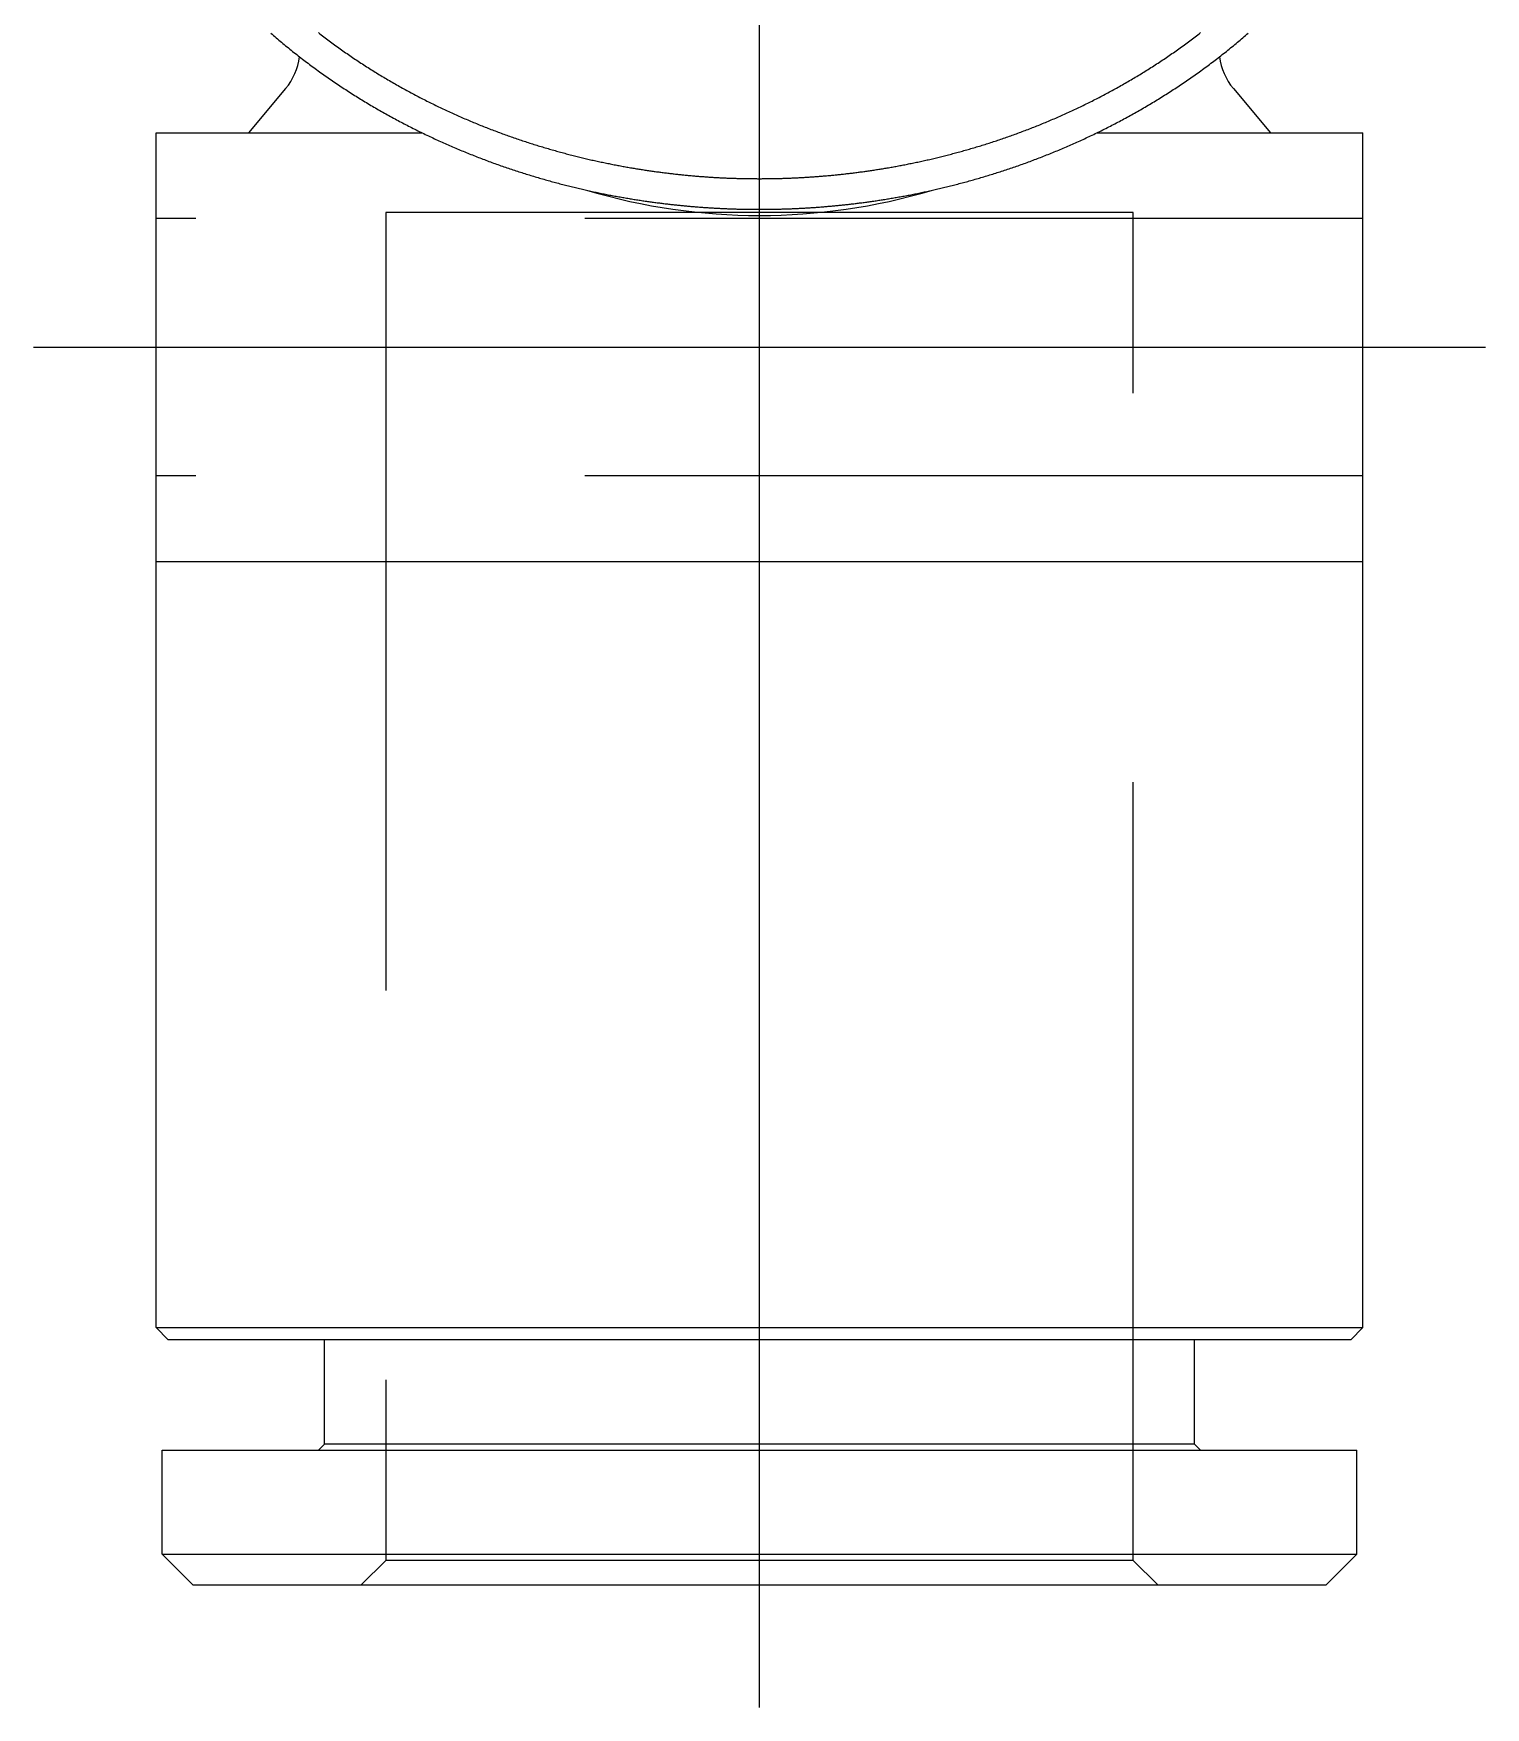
# Model space of a CAD drawing. Extents: x -20 to 90, y -32 to 44.
# Drawn here: x 64.72 to 88.42, y -2 to 25.32 of the extents above; entities that cross this region are included whole.
import ezdxf

# ---------------------------------------------------------------- set-up
doc = ezdxf.new("R2010")
doc.units = 0
doc.linetypes.add('CENTER', pattern=[50.8, 31.75, -6.35, 6.35, -6.35])
doc.linetypes.add('DASHED', pattern=[19.05, 12.7, -6.35])
doc.layers.get('0').update_dxf_attribs({"linetype": 'CONTINUOUS'})
doc.layers.add('CENTER', color=1, linetype='CENTER')

msp = doc.modelspace()

# ---------------------------------------------------------------- linework, layer by layer
at = {"color": 7, "linetype": 'CONTINUOUS'}
for p, q in [((68.8385, 24.4212), (68.2333, 23.7)), ((84.3066, 24.4212), (84.9119, 23.7)), ((66.7226, 4.2), (66.7226, 23.7)), ((66.7226, 23.7), (71.0615, 23.7)), ((82.0836, 23.7), (86.4226, 23.7)), ((86.4226, 4.2), (86.4226, 23.7)), ((66.7226, 16.7), (86.4226, 16.7)), ((66.7226, 4.2), (86.4226, 4.2)), ((66.9226, 4), (66.7226, 4.2)), ((86.2226, 4), (86.4226, 4.2)), ((86.2226, 4), (66.9226, 4)), ((69.4726, 2.3), (69.4726, 4)), ((83.6726, 2.3), (83.6726, 4)), ((66.8226, 2.2), (86.3226, 2.2)), ((66.8226, 0.5), (66.8226, 2.2)), ((69.4726, 2.3), (69.3726, 2.2)), ((83.6726, 2.3), (69.4726, 2.3)), ((83.6726, 2.3), (83.7726, 2.2)), ((86.3226, 0.5), (86.3226, 2.2)), ((66.8226, 0.5), (86.3226, 0.5)), ((66.8226, 0.5), (67.3226, 0)), ((85.8226, 0), (86.3226, 0.5)), ((67.3226, 0), (85.8226, 0))]:
    msp.add_line(p, q, dxfattribs=at)
at = {"color": 3, "linetype": 'DASHED'}
for p, q in [((86.4226, 22.3), (66.7226, 22.3)), ((82.6726, 22.4), (70.4726, 22.4)), ((70.4726, 22.4), (70.4726, 0.4)), ((82.6726, 0.4), (82.6726, 22.4)), ((86.4226, 18.1), (66.7226, 18.1)), ((70.4726, 0.4), (70.0726, 0)), ((82.6726, 0.4), (70.4726, 0.4)), ((83.0726, 0), (82.6726, 0.4))]:
    msp.add_line(p, q, dxfattribs=at)
at = {"color": 7}
for points in [[(68.5943, 25.326, 0), (68.6162, 25.3069, 0), (68.6383, 25.2879, 0), (68.6603, 25.2689, 0), (68.6824, 25.25, 0), (68.7046, 25.2311, 0), (68.7268, 25.2124, 0), (68.7491, 25.1936, 0), (68.7714, 25.175, 0), (68.7938, 25.1564, 0), (68.8162, 25.1378, 0), (68.8386, 25.1193, 0), (68.8611, 25.1009, 0), (68.8837, 25.0826, 0), (68.9063, 25.0643, 0), (68.9289, 25.0461, 0), (68.9516, 25.0279, 0), (68.9744, 25.0098, 0), (68.9972, 24.9918, 0), (69.02, 24.9739, 0), (69.0428, 24.956, 0), (69.0658, 24.9381, 0), (69.0887, 24.9204, 0), (69.1117, 24.9027, 0), (69.1347, 24.885, 0), (69.1578, 24.8675, 0), (69.1809, 24.85, 0), (69.2041, 24.8325, 0), (69.2273, 24.8151, 0), (69.2505, 24.7978, 0), (69.2738, 24.7806, 0), (69.2971, 24.7634, 0), (69.3205, 24.7463, 0), (69.3438, 24.7293, 0), (69.3673, 24.7123, 0), (69.3907, 24.6954, 0), (69.4142, 24.6785, 0), (69.4378, 24.6618, 0), (69.4613, 24.6451, 0), (69.4849, 24.6284, 0), (69.5086, 24.6119, 0), (69.5322, 24.5953, 0), (69.5559, 24.5789, 0), (69.5796, 24.5625, 0), (69.6034, 24.5462, 0), (69.6272, 24.53, 0), (69.651, 24.5139, 0), (69.6749, 24.4978, 0), (69.6988, 24.4817, 0), (69.7227, 24.4658, 0), (69.7466, 24.4499, 0), (69.7706, 24.4341, 0), (69.7946, 24.4183, 0), (69.8186, 24.4026, 0), (69.8427, 24.387, 0), (69.8667, 24.3715, 0), (69.8908, 24.356, 0), (69.915, 24.3406, 0), (69.9391, 24.3253, 0), (69.9633, 24.31, 0), (69.9875, 24.2948, 0), (70.0117, 24.2797, 0), (70.036, 24.2647, 0), (70.0603, 24.2497, 0), (70.0846, 24.2348, 0), (70.1089, 24.2199, 0), (70.1332, 24.2052, 0), (70.1576, 24.1905, 0), (70.1819, 24.1759, 0), (70.2063, 24.1613, 0), (70.2307, 24.1468, 0), (70.2552, 24.1324, 0), (70.2796, 24.1181, 0), (70.3041, 24.1038, 0), (70.3286, 24.0896, 0), (70.3531, 24.0755, 0), (70.3776, 24.0614, 0), (70.4021, 24.0475, 0), (70.4267, 24.0335, 0), (70.4512, 24.0197, 0), (70.4758, 24.0059, 0), (70.5004, 23.9922, 0), (70.525, 23.9786, 0), (70.5496, 23.9651, 0), (70.5742, 23.9516, 0), (70.5988, 23.9382, 0), (70.6235, 23.9248, 0), (70.6481, 23.9115, 0), (70.6728, 23.8983, 0), (70.6975, 23.8852, 0), (70.7222, 23.8721, 0), (70.7469, 23.8592, 0), (70.7716, 23.8462, 0), (70.7963, 23.8334, 0), (70.821, 23.8206, 0), (70.8457, 23.8079, 0), (70.8705, 23.7953, 0), (70.8952, 23.7827, 0), (70.92, 23.7702, 0), (70.9447, 23.7577, 0), (70.9695, 23.7454, 0), (70.9943, 23.7331, 0), (71.019, 23.7209, 0), (71.0438, 23.7087, 0), (71.0686, 23.6966, 0), (71.0934, 23.6846, 0), (71.1181, 23.6727, 0), (71.1429, 23.6608, 0), (71.1677, 23.649, 0), (71.1925, 23.6373, 0), (71.2173, 23.6256, 0), (71.2421, 23.614, 0), (71.2669, 23.6025, 0), (71.2917, 23.591, 0), (71.3165, 23.5796, 0), (71.3413, 23.5683, 0), (71.3661, 23.557, 0), (71.3908, 23.5459, 0), (71.4156, 23.5347, 0), (71.4404, 23.5237, 0), (71.4652, 23.5127, 0), (71.49, 23.5018, 0), (71.5147, 23.491, 0), (71.5395, 23.4802, 0), (71.5643, 23.4695, 0), (71.589, 23.4588, 0), (71.6138, 23.4483, 0), (71.6385, 23.4378, 0), (71.6633, 23.4273, 0), (71.688, 23.417, 0), (71.7127, 23.4067, 0), (71.7374, 23.3964, 0), (71.7621, 23.3863, 0), (71.7868, 23.3762, 0), (71.8115, 23.3662, 0), (71.8362, 23.3562, 0), (71.8609, 23.3463, 0), (71.8856, 23.3365, 0), (71.9103, 23.3267, 0), (71.935, 23.317, 0), (71.9596, 23.3074, 0), (71.9843, 23.2978, 0), (72.0089, 23.2883, 0), (72.0336, 23.2789, 0), (72.0582, 23.2695, 0), (72.0828, 23.2602, 0), (72.1074, 23.2509, 0), (72.132, 23.2417, 0), (72.1566, 23.2326, 0), (72.1812, 23.2236, 0), (72.2058, 23.2146, 0), (72.2303, 23.2056, 0), (72.2548, 23.1968, 0), (72.2794, 23.188, 0), (72.3039, 23.1793, 0), (72.3284, 23.1706, 0), (72.3528, 23.162, 0), (72.3773, 23.1534, 0), (72.4018, 23.1449, 0), (72.4262, 23.1365, 0), (72.4506, 23.1282, 0), (72.475, 23.1199, 0), (72.4994, 23.1116, 0), (72.5237, 23.1035, 0), (72.548, 23.0954, 0), (72.5724, 23.0873, 0), (72.5966, 23.0793, 0), (72.6209, 23.0714, 0), (72.6452, 23.0636, 0), (72.6694, 23.0558, 0), (72.6936, 23.048, 0), (72.7178, 23.0404, 0), (72.7419, 23.0328, 0), (72.7661, 23.0252, 0), (72.7902, 23.0177, 0), (72.8143, 23.0103, 0), (72.8383, 23.0029, 0), (72.8623, 22.9956, 0), (72.8864, 22.9884, 0), (72.9103, 22.9812, 0), (72.9343, 22.9741, 0), (72.9582, 22.967, 0), (72.9821, 22.96, 0), (73.0059, 22.953, 0), (73.0298, 22.9462, 0), (73.0536, 22.9393, 0), (73.0773, 22.9326, 0), (73.1011, 22.9259, 0), (73.1248, 22.9192, 0), (73.1484, 22.9126, 0), (73.1721, 22.9061, 0), (73.1957, 22.8996, 0), (73.2193, 22.8932, 0), (73.2428, 22.8869, 0), (73.2663, 22.8806, 0), (73.2898, 22.8744, 0), (73.3132, 22.8682, 0), (73.3366, 22.8621, 0), (73.3599, 22.856, 0), (73.3832, 22.85, 0), (73.4065, 22.8441, 0), (73.4298, 22.8382, 0), (73.453, 22.8324, 0), (73.4761, 22.8266, 0), (73.4992, 22.8209, 0), (73.5223, 22.8152, 0), (73.5453, 22.8096, 0), (73.5683, 22.8041, 0), (73.5912, 22.7986, 0), (73.6141, 22.7932, 0), (73.637, 22.7878, 0), (73.6598, 22.7825, 0), (73.6825, 22.7772, 0), (73.7052, 22.772, 0), (73.7279, 22.7669, 0), (73.7505, 22.7618, 0), (73.7731, 22.7567, 0), (73.7956, 22.7517, 0), (73.818, 22.7468, 0), (73.8404, 22.7419, 0), (73.8628, 22.7371, 0), (73.8851, 22.7323, 0), (73.9073, 22.7276, 0), (73.9295, 22.7229, 0), (73.9516, 22.7183, 0), (73.9737, 22.7137, 0), (73.9957, 22.7092, 0), (74.0177, 22.7048, 0), (74.0396, 22.7004, 0), (74.0614, 22.696, 0), (74.0832, 22.6917, 0), (74.1049, 22.6874, 0), (74.1266, 22.6832, 0), (74.1482, 22.6791, 0), (74.1698, 22.675, 0), (74.1912, 22.6709, 0), (74.2126, 22.6669, 0), (74.234, 22.663, 0), (74.2553, 22.6591, 0), (74.2765, 22.6552, 0), (74.2977, 22.6514, 0), (74.3187, 22.6477, 0), (74.3398, 22.644, 0), (74.3607, 22.6403, 0), (74.3816, 22.6367, 0), (74.4024, 22.6331, 0), (74.4231, 22.6296, 0), (74.4437, 22.6261, 0), (74.4643, 22.6227, 0), (74.4848, 22.6193, 0), (74.5053, 22.616, 0), (74.5256, 22.6127, 0), (74.5459, 22.6095, 0), (74.5662, 22.6063, 0), (74.5863, 22.6031, 0), (74.6064, 22.6, 0), (74.6264, 22.597, 0), (74.6464, 22.5939, 0), (74.6663, 22.591, 0), (74.6861, 22.588, 0), (74.7059, 22.5851, 0), (74.7256, 22.5823, 0), (74.7452, 22.5794, 0), (74.7648, 22.5767, 0), (74.7843, 22.5739, 0), (74.8037, 22.5712, 0), (74.8231, 22.5686, 0), (74.8425, 22.566, 0), (74.8617, 22.5634, 0), (74.8809, 22.5608, 0), (74.9001, 22.5583, 0), (74.9192, 22.5559, 0), (74.9382, 22.5534, 0), (74.9572, 22.551, 0), (74.9761, 22.5487, 0), (74.995, 22.5463, 0), (75.0138, 22.544, 0), (75.0325, 22.5418, 0), (75.0512, 22.5396, 0), (75.0699, 22.5374, 0), (75.0885, 22.5352, 0), (75.107, 22.5331, 0), (75.1255, 22.531, 0), (75.1439, 22.5289, 0), (75.1623, 22.5269, 0), (75.1807, 22.5249, 0), (75.199, 22.5229, 0), (75.2172, 22.521, 0), (75.2354, 22.5191, 0), (75.2536, 22.5172, 0), (75.2717, 22.5153, 0), (75.2898, 22.5135, 0), (75.3078, 22.5117, 0), (75.3258, 22.5099, 0), (75.3438, 22.5082, 0), (75.3617, 22.5065, 0), (75.3796, 22.5048, 0), (75.3974, 22.5031, 0), (75.4152, 22.5015, 0), (75.4329, 22.4999, 0), (75.4507, 22.4983, 0), (75.4683, 22.4968, 0), (75.486, 22.4953, 0), (75.5036, 22.4938, 0), (75.5212, 22.4923, 0), (75.5387, 22.4909, 0), (75.5562, 22.4895, 0), (75.5737, 22.4881, 0), (75.5911, 22.4868, 0), (75.6086, 22.4854, 0), (75.6259, 22.4841, 0), (75.6433, 22.4829, 0), (75.6606, 22.4816, 0), (75.6779, 22.4804, 0), (75.6952, 22.4792, 0), (75.7124, 22.478, 0), (75.7297, 22.4769, 0), (75.7468, 22.4758, 0), (75.764, 22.4747, 0), (75.7812, 22.4736, 0), (75.7983, 22.4726, 0), (75.8154, 22.4716, 0), (75.8325, 22.4706, 0), (75.8495, 22.4696, 0), (75.8665, 22.4687, 0), (75.8836, 22.4678, 0), (75.9006, 22.4669, 0), (75.9175, 22.466, 0), (75.9345, 22.4652, 0), (75.9514, 22.4643, 0), (75.9684, 22.4636, 0), (75.9853, 22.4628, 0), (76.0022, 22.462, 0), (76.019, 22.4613, 0), (76.0359, 22.4606, 0), (76.0528, 22.4599, 0), (76.0696, 22.4593, 0), (76.0864, 22.4587, 0), (76.1033, 22.4581, 0), (76.1201, 22.4575, 0), (76.1369, 22.4569, 0), (76.1537, 22.4564, 0), (76.1704, 22.4559, 0), (76.1872, 22.4554, 0), (76.204, 22.4549, 0), (76.2207, 22.4545, 0), (76.2375, 22.454, 0), (76.2543, 22.4536, 0), (76.271, 22.4533, 0), (76.2877, 22.4529, 0), (76.3045, 22.4526, 0), (76.3212, 22.4523, 0), (76.338, 22.452, 0), (76.3547, 22.4517, 0), (76.3714, 22.4514, 0), (76.3882, 22.4512, 0), (76.4049, 22.451, 0), (76.4217, 22.4508, 0), (76.4384, 22.4506, 0), (76.4552, 22.4505, 0), (76.4719, 22.4504, 0), (76.4887, 22.4502, 0), (76.5054, 22.4502, 0), (76.5222, 22.4501, 0), (76.539, 22.45, 0), (76.5558, 22.45, 0), (76.5726, 22.45, 0)], [(69.3724, 25.3331, 0), (69.3943, 25.3161, 0), (69.4162, 25.2992, 0), (69.4382, 25.2824, 0), (69.4602, 25.2656, 0), (69.4823, 25.2489, 0), (69.5044, 25.2323, 0), (69.5265, 25.2157, 0), (69.5487, 25.1992, 0), (69.5709, 25.1827, 0), (69.5932, 25.1663, 0), (69.6155, 25.15, 0), (69.6378, 25.1337, 0), (69.6602, 25.1175, 0), (69.6826, 25.1014, 0), (69.705, 25.0853, 0), (69.7275, 25.0693, 0), (69.75, 25.0533, 0), (69.7725, 25.0374, 0), (69.7951, 25.0216, 0), (69.8177, 25.0059, 0), (69.8403, 24.9902, 0), (69.863, 24.9745, 0), (69.8857, 24.959, 0), (69.9084, 24.9434, 0), (69.9312, 24.928, 0), (69.954, 24.9126, 0), (69.9768, 24.8973, 0), (69.9996, 24.8821, 0), (70.0225, 24.8669, 0), (70.0454, 24.8518, 0), (70.0683, 24.8367, 0), (70.0913, 24.8217, 0), (70.1143, 24.8068, 0), (70.1373, 24.792, 0), (70.1603, 24.7772, 0), (70.1834, 24.7625, 0), (70.2065, 24.7478, 0), (70.2296, 24.7332, 0), (70.2527, 24.7187, 0), (70.2759, 24.7042, 0), (70.2991, 24.6899, 0), (70.3223, 24.6755, 0), (70.3455, 24.6613, 0), (70.3687, 24.6471, 0), (70.392, 24.633, 0), (70.4153, 24.6189, 0), (70.4386, 24.6049, 0), (70.4619, 24.591, 0), (70.4853, 24.5772, 0), (70.5087, 24.5634, 0), (70.532, 24.5497, 0), (70.5554, 24.536, 0), (70.5789, 24.5225, 0), (70.6023, 24.5089, 0), (70.6258, 24.4955, 0), (70.6492, 24.4821, 0), (70.6727, 24.4688, 0), (70.6962, 24.4556, 0), (70.7197, 24.4424, 0), (70.7432, 24.4293, 0), (70.7668, 24.4163, 0), (70.7903, 24.4033, 0), (70.8139, 24.3904, 0), (70.8375, 24.3775, 0), (70.861, 24.3648, 0), (70.8846, 24.3521, 0), (70.9083, 24.3394, 0), (70.9319, 24.3269, 0), (70.9555, 24.3144, 0), (70.9792, 24.3019, 0), (71.0028, 24.2896, 0), (71.0265, 24.2773, 0), (71.0501, 24.265, 0), (71.0738, 24.2528, 0), (71.0975, 24.2407, 0), (71.1212, 24.2287, 0), (71.1449, 24.2167, 0), (71.1686, 24.2048, 0), (71.1923, 24.193, 0), (71.216, 24.1812, 0), (71.2397, 24.1695, 0), (71.2635, 24.1579, 0), (71.2872, 24.1463, 0), (71.3109, 24.1348, 0), (71.3347, 24.1234, 0), (71.3584, 24.112, 0), (71.3822, 24.1007, 0), (71.4059, 24.0894, 0), (71.4297, 24.0783, 0), (71.4534, 24.0671, 0), (71.4772, 24.0561, 0), (71.5009, 24.0451, 0), (71.5247, 24.0342, 0), (71.5484, 24.0234, 0), (71.5722, 24.0126, 0), (71.5959, 24.0019, 0), (71.6197, 23.9912, 0), (71.6434, 23.9806, 0), (71.6672, 23.9701, 0), (71.6909, 23.9596, 0), (71.7146, 23.9492, 0), (71.7384, 23.9389, 0), (71.7621, 23.9287, 0), (71.7858, 23.9185, 0), (71.8096, 23.9083, 0), (71.8333, 23.8983, 0), (71.857, 23.8883, 0), (71.8807, 23.8783, 0), (71.9044, 23.8685, 0), (71.9281, 23.8587, 0), (71.9518, 23.8489, 0), (71.9755, 23.8392, 0), (71.9992, 23.8296, 0), (72.0228, 23.8201, 0), (72.0465, 23.8106, 0), (72.0702, 23.8012, 0), (72.0938, 23.7918, 0), (72.1175, 23.7825, 0), (72.1411, 23.7733, 0), (72.1648, 23.7641, 0), (72.1884, 23.755, 0), (72.2121, 23.7459, 0), (72.2357, 23.7369, 0), (72.2593, 23.728, 0), (72.2829, 23.7191, 0), (72.3065, 23.7103, 0), (72.3301, 23.7016, 0), (72.3536, 23.6929, 0), (72.3772, 23.6843, 0), (72.4008, 23.6757, 0), (72.4243, 23.6672, 0), (72.4478, 23.6588, 0), (72.4713, 23.6504, 0), (72.4948, 23.6421, 0), (72.5183, 23.6338, 0), (72.5418, 23.6256, 0), (72.5652, 23.6175, 0), (72.5887, 23.6094, 0), (72.6121, 23.6014, 0), (72.6355, 23.5934, 0), (72.6589, 23.5855, 0), (72.6822, 23.5777, 0), (72.7056, 23.5699, 0), (72.7289, 23.5622, 0), (72.7522, 23.5545, 0), (72.7755, 23.5469, 0), (72.7988, 23.5394, 0), (72.822, 23.5319, 0), (72.8453, 23.5245, 0), (72.8685, 23.5171, 0), (72.8917, 23.5098, 0), (72.9148, 23.5026, 0), (72.938, 23.4954, 0), (72.9611, 23.4882, 0), (72.9842, 23.4812, 0), (73.0072, 23.4742, 0), (73.0303, 23.4672, 0), (73.0533, 23.4603, 0), (73.0763, 23.4535, 0), (73.0992, 23.4467, 0), (73.1222, 23.44, 0), (73.1451, 23.4333, 0), (73.168, 23.4267, 0), (73.1908, 23.4201, 0), (73.2136, 23.4136, 0), (73.2364, 23.4072, 0), (73.2592, 23.4008, 0), (73.2819, 23.3945, 0), (73.3046, 23.3882, 0), (73.3272, 23.382, 0), (73.3499, 23.3759, 0), (73.3725, 23.3698, 0), (73.395, 23.3637, 0), (73.4176, 23.3577, 0), (73.4401, 23.3518, 0), (73.4625, 23.3459, 0), (73.4849, 23.3401, 0), (73.5073, 23.3344, 0), (73.5297, 23.3287, 0), (73.552, 23.323, 0), (73.5743, 23.3174, 0), (73.5965, 23.3119, 0), (73.6187, 23.3064, 0), (73.6409, 23.301, 0), (73.663, 23.2956, 0), (73.6851, 23.2903, 0), (73.7071, 23.285, 0), (73.7291, 23.2798, 0), (73.751, 23.2746, 0), (73.7729, 23.2695, 0), (73.7948, 23.2645, 0), (73.8166, 23.2595, 0), (73.8384, 23.2545, 0), (73.8601, 23.2496, 0), (73.8817, 23.2448, 0), (73.9034, 23.24, 0), (73.9249, 23.2352, 0), (73.9464, 23.2305, 0), (73.9679, 23.2259, 0), (73.9893, 23.2213, 0), (74.0107, 23.2168, 0), (74.032, 23.2123, 0), (74.0533, 23.2079, 0), (74.0745, 23.2035, 0), (74.0956, 23.1991, 0), (74.1167, 23.1949, 0), (74.1378, 23.1906, 0), (74.1588, 23.1864, 0), (74.1797, 23.1823, 0), (74.2006, 23.1782, 0), (74.2214, 23.1742, 0), (74.2421, 23.1702, 0), (74.2628, 23.1662, 0), (74.2835, 23.1624, 0), (74.304, 23.1585, 0), (74.3246, 23.1547, 0), (74.345, 23.151, 0), (74.3654, 23.1473, 0), (74.3857, 23.1436, 0), (74.406, 23.14, 0), (74.4262, 23.1364, 0), (74.4463, 23.1329, 0), (74.4664, 23.1294, 0), (74.4863, 23.126, 0), (74.5063, 23.1226, 0), (74.5261, 23.1193, 0), (74.5459, 23.116, 0), (74.5656, 23.1128, 0), (74.5852, 23.1096, 0), (74.6048, 23.1064, 0), (74.6243, 23.1033, 0), (74.6437, 23.1002, 0), (74.6631, 23.0972, 0), (74.6824, 23.0942, 0), (74.7017, 23.0913, 0), (74.7209, 23.0884, 0), (74.74, 23.0855, 0), (74.759, 23.0827, 0), (74.778, 23.0799, 0), (74.797, 23.0771, 0), (74.8158, 23.0744, 0), (74.8346, 23.0718, 0), (74.8534, 23.0691, 0), (74.8721, 23.0665, 0), (74.8907, 23.064, 0), (74.9093, 23.0615, 0), (74.9278, 23.059, 0), (74.9463, 23.0565, 0), (74.9647, 23.0541, 0), (74.983, 23.0518, 0), (75.0013, 23.0494, 0), (75.0196, 23.0471, 0), (75.0378, 23.0448, 0), (75.0559, 23.0426, 0), (75.074, 23.0404, 0), (75.092, 23.0382, 0), (75.11, 23.0361, 0), (75.1279, 23.034, 0), (75.1458, 23.0319, 0), (75.1636, 23.0299, 0), (75.1814, 23.0279, 0), (75.1991, 23.0259, 0), (75.2168, 23.0239, 0), (75.2344, 23.022, 0), (75.252, 23.0201, 0), (75.2695, 23.0182, 0), (75.287, 23.0164, 0), (75.3045, 23.0146, 0), (75.3219, 23.0128, 0), (75.3393, 23.011, 0), (75.3566, 23.0093, 0), (75.3739, 23.0076, 0), (75.3912, 23.0059, 0), (75.4084, 23.0043, 0), (75.4256, 23.0027, 0), (75.4427, 23.0011, 0), (75.4598, 22.9995, 0), (75.4769, 22.998, 0), (75.4939, 22.9965, 0), (75.5109, 22.995, 0), (75.5279, 22.9935, 0), (75.5448, 22.9921, 0), (75.5617, 22.9907, 0), (75.5786, 22.9893, 0), (75.5954, 22.988, 0), (75.6122, 22.9866, 0), (75.629, 22.9853, 0), (75.6457, 22.9841, 0), (75.6624, 22.9828, 0), (75.6791, 22.9816, 0), (75.6958, 22.9804, 0), (75.7124, 22.9792, 0), (75.729, 22.9781, 0), (75.7456, 22.977, 0), (75.7621, 22.9759, 0), (75.7787, 22.9748, 0), (75.7952, 22.9737, 0), (75.8117, 22.9727, 0), (75.8281, 22.9717, 0), (75.8446, 22.9707, 0), (75.861, 22.9698, 0), (75.8774, 22.9689, 0), (75.8937, 22.968, 0), (75.9101, 22.9671, 0), (75.9264, 22.9662, 0), (75.9428, 22.9654, 0), (75.9591, 22.9646, 0), (75.9754, 22.9638, 0), (75.9916, 22.963, 0), (76.0079, 22.9623, 0), (76.0241, 22.9616, 0), (76.0404, 22.9609, 0), (76.0566, 22.9602, 0), (76.0728, 22.9596, 0), (76.089, 22.9589, 0), (76.1052, 22.9583, 0), (76.1213, 22.9578, 0), (76.1375, 22.9572, 0), (76.1536, 22.9567, 0), (76.1698, 22.9561, 0), (76.1859, 22.9557, 0), (76.2021, 22.9552, 0), (76.2182, 22.9547, 0), (76.2343, 22.9543, 0), (76.2504, 22.9539, 0), (76.2665, 22.9535, 0), (76.2826, 22.9531, 0), (76.2987, 22.9528, 0), (76.3148, 22.9525, 0), (76.3309, 22.9522, 0), (76.347, 22.9519, 0), (76.3631, 22.9516, 0), (76.3792, 22.9514, 0), (76.3953, 22.9512, 0), (76.4114, 22.951, 0), (76.4275, 22.9508, 0), (76.4436, 22.9506, 0), (76.4597, 22.9505, 0), (76.4758, 22.9503, 0), (76.4919, 22.9502, 0), (76.508, 22.9502, 0), (76.5242, 22.9501, 0), (76.5403, 22.95, 0), (76.5564, 22.95, 0), (76.5726, 22.95, 0)], [(76.5726, 22.95, 0), (76.5887, 22.95, 0), (76.6049, 22.95, 0), (76.621, 22.9501, 0), (76.6371, 22.9502, 0), (76.6532, 22.9503, 0), (76.6693, 22.9504, 0), (76.6855, 22.9505, 0), (76.7016, 22.9506, 0), (76.7177, 22.9508, 0), (76.7338, 22.951, 0), (76.7499, 22.9512, 0), (76.766, 22.9515, 0), (76.7821, 22.9517, 0), (76.7981, 22.952, 0), (76.8142, 22.9523, 0), (76.8303, 22.9526, 0), (76.8464, 22.9529, 0), (76.8625, 22.9533, 0), (76.8786, 22.9537, 0), (76.8948, 22.9541, 0), (76.9109, 22.9545, 0), (76.927, 22.9549, 0), (76.9431, 22.9554, 0), (76.9592, 22.9559, 0), (76.9754, 22.9564, 0), (76.9915, 22.9569, 0), (77.0077, 22.9575, 0), (77.0238, 22.9581, 0), (77.04, 22.9587, 0), (77.0562, 22.9593, 0), (77.0724, 22.9599, 0), (77.0886, 22.9606, 0), (77.1048, 22.9613, 0), (77.1211, 22.962, 0), (77.1373, 22.9627, 0), (77.1536, 22.9634, 0), (77.1698, 22.9642, 0), (77.1861, 22.965, 0), (77.2024, 22.9658, 0), (77.2188, 22.9667, 0), (77.2351, 22.9675, 0), (77.2515, 22.9684, 0), (77.2678, 22.9693, 0), (77.2842, 22.9703, 0), (77.3007, 22.9712, 0), (77.3171, 22.9722, 0), (77.3336, 22.9732, 0), (77.35, 22.9742, 0), (77.3665, 22.9753, 0), (77.3831, 22.9763, 0), (77.3996, 22.9774, 0), (77.4162, 22.9785, 0), (77.4328, 22.9797, 0), (77.4494, 22.9808, 0), (77.4661, 22.982, 0), (77.4828, 22.9832, 0), (77.4995, 22.9845, 0), (77.5162, 22.9857, 0), (77.533, 22.987, 0), (77.5498, 22.9883, 0), (77.5666, 22.9897, 0), (77.5835, 22.991, 0), (77.6004, 22.9924, 0), (77.6173, 22.9938, 0), (77.6343, 22.9952, 0), (77.6513, 22.9967, 0), (77.6683, 22.9982, 0), (77.6854, 22.9997, 0), (77.7025, 23.0012, 0), (77.7196, 23.0028, 0), (77.7368, 23.0044, 0), (77.754, 23.006, 0), (77.7712, 23.0076, 0), (77.7885, 23.0093, 0), (77.8058, 23.011, 0), (77.8232, 23.0128, 0), (77.8406, 23.0145, 0), (77.8581, 23.0163, 0), (77.8756, 23.0181, 0), (77.8931, 23.02, 0), (77.9107, 23.0219, 0), (77.9284, 23.0238, 0), (77.946, 23.0257, 0), (77.9638, 23.0277, 0), (77.9815, 23.0297, 0), (77.9994, 23.0318, 0), (78.0172, 23.0338, 0), (78.0351, 23.0359, 0), (78.0531, 23.0381, 0), (78.0711, 23.0403, 0), (78.0892, 23.0425, 0), (78.1073, 23.0447, 0), (78.1255, 23.047, 0), (78.1437, 23.0493, 0), (78.162, 23.0516, 0), (78.1804, 23.054, 0), (78.1988, 23.0564, 0), (78.2172, 23.0589, 0), (78.2357, 23.0614, 0), (78.2543, 23.0639, 0), (78.2729, 23.0665, 0), (78.2916, 23.0691, 0), (78.3103, 23.0717, 0), (78.3291, 23.0744, 0), (78.348, 23.0771, 0), (78.3669, 23.0799, 0), (78.3859, 23.0826, 0), (78.405, 23.0855, 0), (78.4241, 23.0883, 0), (78.4433, 23.0913, 0), (78.4625, 23.0942, 0), (78.4818, 23.0972, 0), (78.5012, 23.1002, 0), (78.5207, 23.1033, 0), (78.5402, 23.1064, 0), (78.5598, 23.1096, 0), (78.5794, 23.1128, 0), (78.5992, 23.116, 0), (78.619, 23.1193, 0), (78.6388, 23.1227, 0), (78.6587, 23.126, 0), (78.6787, 23.1295, 0), (78.6988, 23.133, 0), (78.7189, 23.1365, 0), (78.7391, 23.1401, 0), (78.7594, 23.1437, 0), (78.7797, 23.1473, 0), (78.8001, 23.1511, 0), (78.8205, 23.1548, 0), (78.841, 23.1586, 0), (78.8616, 23.1625, 0), (78.8822, 23.1664, 0), (78.9029, 23.1704, 0), (78.9236, 23.1744, 0), (78.9444, 23.1784, 0), (78.9653, 23.1825, 0), (78.9862, 23.1867, 0), (79.0072, 23.1909, 0), (79.0282, 23.1951, 0), (79.0493, 23.1994, 0), (79.0705, 23.2037, 0), (79.0917, 23.2081, 0), (79.1129, 23.2126, 0), (79.1342, 23.2171, 0), (79.1556, 23.2216, 0), (79.177, 23.2262, 0), (79.1984, 23.2309, 0), (79.2199, 23.2356, 0), (79.2415, 23.2403, 0), (79.2631, 23.2451, 0), (79.2848, 23.25, 0), (79.3065, 23.2549, 0), (79.3282, 23.2598, 0), (79.35, 23.2649, 0), (79.3719, 23.2699, 0), (79.3938, 23.275, 0), (79.4157, 23.2802, 0), (79.4377, 23.2854, 0), (79.4597, 23.2907, 0), (79.4818, 23.296, 0), (79.5039, 23.3014, 0), (79.5261, 23.3068, 0), (79.5482, 23.3123, 0), (79.5705, 23.3178, 0), (79.5928, 23.3234, 0), (79.6151, 23.3291, 0), (79.6374, 23.3348, 0), (79.6598, 23.3405, 0), (79.6823, 23.3463, 0), (79.7047, 23.3522, 0), (79.7272, 23.3581, 0), (79.7498, 23.3641, 0), (79.7724, 23.3701, 0), (79.795, 23.3762, 0), (79.8176, 23.3824, 0), (79.8403, 23.3886, 0), (79.863, 23.3948, 0), (79.8858, 23.4011, 0), (79.9085, 23.4075, 0), (79.9313, 23.4139, 0), (79.9542, 23.4204, 0), (79.9771, 23.4269, 0), (79.9999, 23.4335, 0), (80.0229, 23.4402, 0), (80.0458, 23.4469, 0), (80.0688, 23.4536, 0), (80.0918, 23.4605, 0), (80.1149, 23.4673, 0), (80.1379, 23.4743, 0), (80.161, 23.4813, 0), (80.1841, 23.4883, 0), (80.2073, 23.4954, 0), (80.2304, 23.5026, 0), (80.2536, 23.5099, 0), (80.2768, 23.5171, 0), (80.3, 23.5245, 0), (80.3233, 23.5319, 0), (80.3465, 23.5394, 0), (80.3698, 23.5469, 0), (80.3931, 23.5545, 0), (80.4164, 23.5622, 0), (80.4398, 23.5699, 0), (80.4631, 23.5776, 0), (80.4865, 23.5855, 0), (80.5099, 23.5934, 0), (80.5333, 23.6013, 0), (80.5567, 23.6093, 0), (80.5801, 23.6174, 0), (80.6036, 23.6256, 0), (80.6271, 23.6338, 0), (80.6505, 23.642, 0), (80.674, 23.6503, 0), (80.6975, 23.6587, 0), (80.721, 23.6672, 0), (80.7446, 23.6757, 0), (80.7681, 23.6842, 0), (80.7916, 23.6929, 0), (80.8152, 23.7016, 0), (80.8388, 23.7103, 0), (80.8624, 23.7191, 0), (80.8859, 23.728, 0), (80.9096, 23.7369, 0), (80.9332, 23.7459, 0), (80.9568, 23.755, 0), (80.9804, 23.7641, 0), (81.0041, 23.7733, 0), (81.0277, 23.7825, 0), (81.0514, 23.7918, 0), (81.075, 23.8012, 0), (81.0987, 23.8106, 0), (81.1224, 23.8201, 0), (81.1461, 23.8297, 0), (81.1697, 23.8393, 0), (81.1934, 23.849, 0), (81.2171, 23.8588, 0), (81.2409, 23.8686, 0), (81.2646, 23.8784, 0), (81.2883, 23.8884, 0), (81.312, 23.8984, 0), (81.3357, 23.9085, 0), (81.3595, 23.9186, 0), (81.3832, 23.9288, 0), (81.4069, 23.939, 0), (81.4307, 23.9494, 0), (81.4544, 23.9598, 0), (81.4781, 23.9702, 0), (81.5019, 23.9807, 0), (81.5256, 23.9913, 0), (81.5494, 24.0019, 0), (81.5731, 24.0127, 0), (81.5969, 24.0234, 0), (81.6206, 24.0343, 0), (81.6444, 24.0452, 0), (81.6681, 24.0562, 0), (81.6918, 24.0672, 0), (81.7156, 24.0783, 0), (81.7393, 24.0895, 0), (81.7631, 24.1007, 0), (81.7868, 24.112, 0), (81.8105, 24.1234, 0), (81.8343, 24.1348, 0), (81.858, 24.1463, 0), (81.8817, 24.1579, 0), (81.9054, 24.1695, 0), (81.9291, 24.1812, 0), (81.9528, 24.1929, 0), (81.9765, 24.2048, 0), (82.0002, 24.2167, 0), (82.0239, 24.2286, 0), (82.0476, 24.2407, 0), (82.0713, 24.2528, 0), (82.095, 24.2649, 0), (82.1186, 24.2772, 0), (82.1423, 24.2895, 0), (82.1659, 24.3018, 0), (82.1896, 24.3143, 0), (82.2132, 24.3268, 0), (82.2368, 24.3393, 0), (82.2604, 24.352, 0), (82.284, 24.3647, 0), (82.3076, 24.3775, 0), (82.3312, 24.3903, 0), (82.3548, 24.4032, 0), (82.3783, 24.4162, 0), (82.4019, 24.4292, 0), (82.4254, 24.4424, 0), (82.4489, 24.4555, 0), (82.4724, 24.4688, 0), (82.4959, 24.4821, 0), (82.5194, 24.4955, 0), (82.5428, 24.509, 0), (82.5663, 24.5225, 0), (82.5897, 24.5361, 0), (82.6131, 24.5497, 0), (82.6365, 24.5635, 0), (82.6598, 24.5772, 0), (82.6832, 24.5911, 0), (82.7065, 24.605, 0), (82.7298, 24.619, 0), (82.7531, 24.6331, 0), (82.7764, 24.6472, 0), (82.7996, 24.6614, 0), (82.8229, 24.6756, 0), (82.8461, 24.69, 0), (82.8693, 24.7044, 0), (82.8924, 24.7188, 0), (82.9156, 24.7333, 0), (82.9387, 24.7479, 0), (82.9618, 24.7626, 0), (82.9848, 24.7773, 0), (83.0079, 24.7921, 0), (83.0309, 24.8069, 0), (83.0539, 24.8218, 0), (83.0768, 24.8368, 0), (83.0998, 24.8519, 0), (83.1227, 24.867, 0), (83.1455, 24.8821, 0), (83.1684, 24.8974, 0), (83.1912, 24.9127, 0), (83.214, 24.9281, 0), (83.2367, 24.9435, 0), (83.2595, 24.959, 0), (83.2822, 24.9745, 0), (83.3048, 24.9902, 0), (83.3275, 25.0059, 0), (83.3501, 25.0216, 0), (83.3726, 25.0374, 0), (83.3952, 25.0533, 0), (83.4177, 25.0693, 0), (83.4402, 25.0853, 0), (83.4626, 25.1013, 0), (83.485, 25.1175, 0), (83.5073, 25.1337, 0), (83.5297, 25.15, 0), (83.552, 25.1663, 0), (83.5742, 25.1827, 0), (83.5964, 25.1991, 0), (83.6186, 25.2156, 0), (83.6408, 25.2322, 0), (83.6629, 25.2489, 0), (83.6849, 25.2656, 0), (83.7069, 25.2823, 0), (83.7289, 25.2992, 0), (83.7509, 25.3161, 0), (83.7728, 25.333, 0)], [(76.5726, 22.45, 0), (76.5894, 22.45, 0), (76.6061, 22.45, 0), (76.6229, 22.4501, 0), (76.6397, 22.4502, 0), (76.6565, 22.4503, 0), (76.6732, 22.4504, 0), (76.69, 22.4505, 0), (76.7067, 22.4507, 0), (76.7235, 22.4508, 0), (76.7402, 22.451, 0), (76.757, 22.4513, 0), (76.7737, 22.4515, 0), (76.7904, 22.4518, 0), (76.8072, 22.4521, 0), (76.8239, 22.4524, 0), (76.8407, 22.4527, 0), (76.8574, 22.4531, 0), (76.8742, 22.4534, 0), (76.8909, 22.4538, 0), (76.9077, 22.4542, 0), (76.9244, 22.4547, 0), (76.9412, 22.4551, 0), (76.958, 22.4556, 0), (76.9747, 22.4561, 0), (76.9915, 22.4567, 0), (77.0083, 22.4572, 0), (77.0251, 22.4578, 0), (77.0419, 22.4584, 0), (77.0588, 22.459, 0), (77.0756, 22.4596, 0), (77.0924, 22.4603, 0), (77.1093, 22.461, 0), (77.1262, 22.4617, 0), (77.143, 22.4624, 0), (77.1599, 22.4632, 0), (77.1768, 22.464, 0), (77.1938, 22.4648, 0), (77.2107, 22.4656, 0), (77.2277, 22.4665, 0), (77.2447, 22.4673, 0), (77.2617, 22.4682, 0), (77.2787, 22.4692, 0), (77.2957, 22.4701, 0), (77.3128, 22.4711, 0), (77.3298, 22.4721, 0), (77.3469, 22.4731, 0), (77.3641, 22.4741, 0), (77.3812, 22.4752, 0), (77.3984, 22.4763, 0), (77.4156, 22.4774, 0), (77.4328, 22.4785, 0), (77.45, 22.4797, 0), (77.4673, 22.4809, 0), (77.4846, 22.4821, 0), (77.5019, 22.4833, 0), (77.5193, 22.4846, 0), (77.5367, 22.4859, 0), (77.5541, 22.4872, 0), (77.5715, 22.4885, 0), (77.589, 22.4899, 0), (77.6065, 22.4913, 0), (77.624, 22.4927, 0), (77.6416, 22.4941, 0), (77.6592, 22.4956, 0), (77.6769, 22.4971, 0), (77.6945, 22.4986, 0), (77.7122, 22.5001, 0), (77.73, 22.5017, 0), (77.7478, 22.5033, 0), (77.7656, 22.5049, 0), (77.7835, 22.5066, 0), (77.8014, 22.5082, 0), (77.8193, 22.51, 0), (77.8373, 22.5117, 0), (77.8553, 22.5135, 0), (77.8734, 22.5153, 0), (77.8915, 22.5171, 0), (77.9097, 22.519, 0), (77.9279, 22.5209, 0), (77.9461, 22.5228, 0), (77.9644, 22.5248, 0), (77.9828, 22.5268, 0), (78.0012, 22.5288, 0), (78.0196, 22.5308, 0), (78.0381, 22.5329, 0), (78.0566, 22.5351, 0), (78.0752, 22.5372, 0), (78.0939, 22.5394, 0), (78.1126, 22.5416, 0), (78.1313, 22.5439, 0), (78.1501, 22.5462, 0), (78.169, 22.5485, 0), (78.1879, 22.5509, 0), (78.2068, 22.5533, 0), (78.2259, 22.5557, 0), (78.245, 22.5582, 0), (78.2641, 22.5607, 0), (78.2833, 22.5633, 0), (78.3025, 22.5659, 0), (78.3219, 22.5685, 0), (78.3412, 22.5712, 0), (78.3607, 22.5739, 0), (78.3802, 22.5766, 0), (78.3998, 22.5794, 0), (78.4194, 22.5822, 0), (78.4391, 22.5851, 0), (78.4588, 22.588, 0), (78.4787, 22.5909, 0), (78.4986, 22.5939, 0), (78.5185, 22.5969, 0), (78.5385, 22.6, 0), (78.5586, 22.6031, 0), (78.5788, 22.6063, 0), (78.599, 22.6095, 0), (78.6194, 22.6127, 0), (78.6397, 22.616, 0), (78.6602, 22.6193, 0), (78.6807, 22.6227, 0), (78.7013, 22.6262, 0), (78.722, 22.6296, 0), (78.7427, 22.6332, 0), (78.7635, 22.6367, 0), (78.7844, 22.6403, 0), (78.8054, 22.644, 0), (78.8264, 22.6477, 0), (78.8474, 22.6515, 0), (78.8686, 22.6553, 0), (78.8898, 22.6592, 0), (78.9111, 22.6631, 0), (78.9324, 22.6671, 0), (78.9538, 22.6711, 0), (78.9753, 22.6751, 0), (78.9968, 22.6793, 0), (79.0184, 22.6834, 0), (79.0401, 22.6876, 0), (79.0618, 22.6919, 0), (79.0835, 22.6962, 0), (79.1054, 22.7006, 0), (79.1273, 22.705, 0), (79.1492, 22.7095, 0), (79.1712, 22.714, 0), (79.1933, 22.7186, 0), (79.2154, 22.7232, 0), (79.2376, 22.7279, 0), (79.2598, 22.7326, 0), (79.2821, 22.7374, 0), (79.3044, 22.7423, 0), (79.3268, 22.7471, 0), (79.3493, 22.7521, 0), (79.3718, 22.7571, 0), (79.3943, 22.7621, 0), (79.4169, 22.7672, 0), (79.4396, 22.7724, 0), (79.4623, 22.7776, 0), (79.485, 22.7829, 0), (79.5078, 22.7882, 0), (79.5306, 22.7936, 0), (79.5535, 22.799, 0), (79.5765, 22.8045, 0), (79.5994, 22.8101, 0), (79.6225, 22.8157, 0), (79.6455, 22.8213, 0), (79.6686, 22.827, 0), (79.6918, 22.8328, 0), (79.715, 22.8386, 0), (79.7382, 22.8445, 0), (79.7615, 22.8504, 0), (79.7848, 22.8564, 0), (79.8082, 22.8625, 0), (79.8316, 22.8686, 0), (79.855, 22.8747, 0), (79.8785, 22.881, 0), (79.902, 22.8872, 0), (79.9256, 22.8936, 0), (79.9492, 22.9, 0), (79.9728, 22.9064, 0), (79.9964, 22.9129, 0), (80.0201, 22.9195, 0), (80.0439, 22.9262, 0), (80.0676, 22.9328, 0), (80.0914, 22.9396, 0), (80.1152, 22.9464, 0), (80.1391, 22.9533, 0), (80.163, 22.9602, 0), (80.1869, 22.9672, 0), (80.2108, 22.9742, 0), (80.2348, 22.9813, 0), (80.2588, 22.9885, 0), (80.2828, 22.9957, 0), (80.3069, 23.003, 0), (80.3309, 23.0104, 0), (80.355, 23.0178, 0), (80.3792, 23.0253, 0), (80.4033, 23.0328, 0), (80.4275, 23.0404, 0), (80.4517, 23.0481, 0), (80.4759, 23.0558, 0), (80.5002, 23.0636, 0), (80.5244, 23.0714, 0), (80.5487, 23.0793, 0), (80.573, 23.0873, 0), (80.5973, 23.0953, 0), (80.6217, 23.1034, 0), (80.646, 23.1116, 0), (80.6704, 23.1198, 0), (80.6948, 23.1281, 0), (80.7192, 23.1365, 0), (80.7436, 23.1449, 0), (80.7681, 23.1534, 0), (80.7925, 23.1619, 0), (80.817, 23.1705, 0), (80.8415, 23.1792, 0), (80.866, 23.188, 0), (80.8905, 23.1968, 0), (80.915, 23.2056, 0), (80.9395, 23.2146, 0), (80.9641, 23.2235, 0), (80.9887, 23.2326, 0), (81.0132, 23.2417, 0), (81.0378, 23.2509, 0), (81.0624, 23.2602, 0), (81.087, 23.2695, 0), (81.1117, 23.2789, 0), (81.1363, 23.2883, 0), (81.1609, 23.2978, 0), (81.1856, 23.3074, 0), (81.2102, 23.317, 0), (81.2349, 23.3267, 0), (81.2596, 23.3365, 0), (81.2843, 23.3464, 0), (81.309, 23.3563, 0), (81.3337, 23.3662, 0), (81.3584, 23.3763, 0), (81.3831, 23.3864, 0), (81.4078, 23.3965, 0), (81.4326, 23.4068, 0), (81.4573, 23.4171, 0), (81.482, 23.4275, 0), (81.5068, 23.4379, 0), (81.5315, 23.4484, 0), (81.5563, 23.459, 0), (81.5811, 23.4696, 0), (81.6058, 23.4803, 0), (81.6306, 23.4911, 0), (81.6554, 23.5019, 0), (81.6801, 23.5128, 0), (81.7049, 23.5238, 0), (81.7297, 23.5348, 0), (81.7545, 23.5459, 0), (81.7792, 23.5571, 0), (81.804, 23.5684, 0), (81.8288, 23.5797, 0), (81.8536, 23.5911, 0), (81.8784, 23.6025, 0), (81.9032, 23.614, 0), (81.9279, 23.6256, 0), (81.9527, 23.6373, 0), (81.9775, 23.649, 0), (82.0023, 23.6608, 0), (82.0271, 23.6727, 0), (82.0518, 23.6846, 0), (82.0766, 23.6966, 0), (82.1014, 23.7087, 0), (82.1261, 23.7208, 0), (82.1509, 23.733, 0), (82.1756, 23.7453, 0), (82.2004, 23.7577, 0), (82.2251, 23.7701, 0), (82.2499, 23.7826, 0), (82.2746, 23.7952, 0), (82.2993, 23.8078, 0), (82.3241, 23.8205, 0), (82.3488, 23.8333, 0), (82.3735, 23.8461, 0), (82.3982, 23.8591, 0), (82.4229, 23.8721, 0), (82.4476, 23.8851, 0), (82.4723, 23.8982, 0), (82.4969, 23.9115, 0), (82.5216, 23.9247, 0), (82.5462, 23.9381, 0), (82.5709, 23.9515, 0), (82.5955, 23.965, 0), (82.6201, 23.9786, 0), (82.6447, 23.9922, 0), (82.6693, 24.0059, 0), (82.6939, 24.0197, 0), (82.7185, 24.0335, 0), (82.743, 24.0475, 0), (82.7675, 24.0614, 0), (82.7921, 24.0755, 0), (82.8166, 24.0896, 0), (82.841, 24.1038, 0), (82.8655, 24.1181, 0), (82.89, 24.1325, 0), (82.9144, 24.1469, 0), (82.9388, 24.1614, 0), (82.9632, 24.1759, 0), (82.9876, 24.1906, 0), (83.0119, 24.2053, 0), (83.0363, 24.22, 0), (83.0606, 24.2349, 0), (83.0849, 24.2498, 0), (83.1092, 24.2648, 0), (83.1334, 24.2798, 0), (83.1576, 24.2949, 0), (83.1818, 24.3101, 0), (83.206, 24.3254, 0), (83.2302, 24.3407, 0), (83.2543, 24.3561, 0), (83.2784, 24.3716, 0), (83.3025, 24.3871, 0), (83.3265, 24.4027, 0), (83.3506, 24.4184, 0), (83.3746, 24.4341, 0), (83.3985, 24.45, 0), (83.4225, 24.4658, 0), (83.4464, 24.4818, 0), (83.4703, 24.4978, 0), (83.4941, 24.5139, 0), (83.5179, 24.5301, 0), (83.5417, 24.5463, 0), (83.5655, 24.5626, 0), (83.5892, 24.5789, 0), (83.6129, 24.5954, 0), (83.6366, 24.6119, 0), (83.6602, 24.6284, 0), (83.6838, 24.6451, 0), (83.7074, 24.6618, 0), (83.7309, 24.6785, 0), (83.7544, 24.6954, 0), (83.7779, 24.7123, 0), (83.8013, 24.7292, 0), (83.8247, 24.7463, 0), (83.848, 24.7634, 0), (83.8714, 24.7805, 0), (83.8946, 24.7978, 0), (83.9179, 24.8151, 0), (83.9411, 24.8325, 0), (83.9642, 24.8499, 0), (83.9873, 24.8674, 0), (84.0104, 24.885, 0), (84.0334, 24.9026, 0), (84.0564, 24.9203, 0), (84.0794, 24.9381, 0), (84.1023, 24.9559, 0), (84.1252, 24.9738, 0), (84.148, 24.9918, 0), (84.1708, 25.0098, 0), (84.1935, 25.0279, 0), (84.2162, 25.0461, 0), (84.2388, 25.0643, 0), (84.2614, 25.0826, 0), (84.284, 25.1009, 0), (84.3065, 25.1194, 0), (84.3289, 25.1378, 0), (84.3514, 25.1564, 0), (84.3737, 25.175, 0), (84.396, 25.1937, 0), (84.4183, 25.2124, 0), (84.4405, 25.2312, 0), (84.4627, 25.2501, 0), (84.4848, 25.269, 0), (84.5068, 25.2879, 0), (84.5288, 25.307, 0), (84.5508, 25.3261, 0)]]:
    msp.add_polyline3d(points, dxfattribs=at)
at = {"color": 7, "linetype": 'CONTINUOUS'}
for centre, radius, start, end in [((68.0726, 25.064), 1, 319.99374, 352.81044), ((85.0726, 25.064), 1, 187.18956, 220.00626), ((76.5726, 32.2), 9.85, 253.44726, 286.55274)]:
    msp.add_arc(centre, radius, start, end, dxfattribs=at)
at = {"layer": 'CENTER', "color": 1, "linetype": 'CENTER'}
for p, q in [((76.5726, -2), (76.5726, 44.05)), ((64.7226, 20.2), (88.4226, 20.2))]:
    msp.add_line(p, q, dxfattribs=at)

doc.saveas('drawing.dxf')
